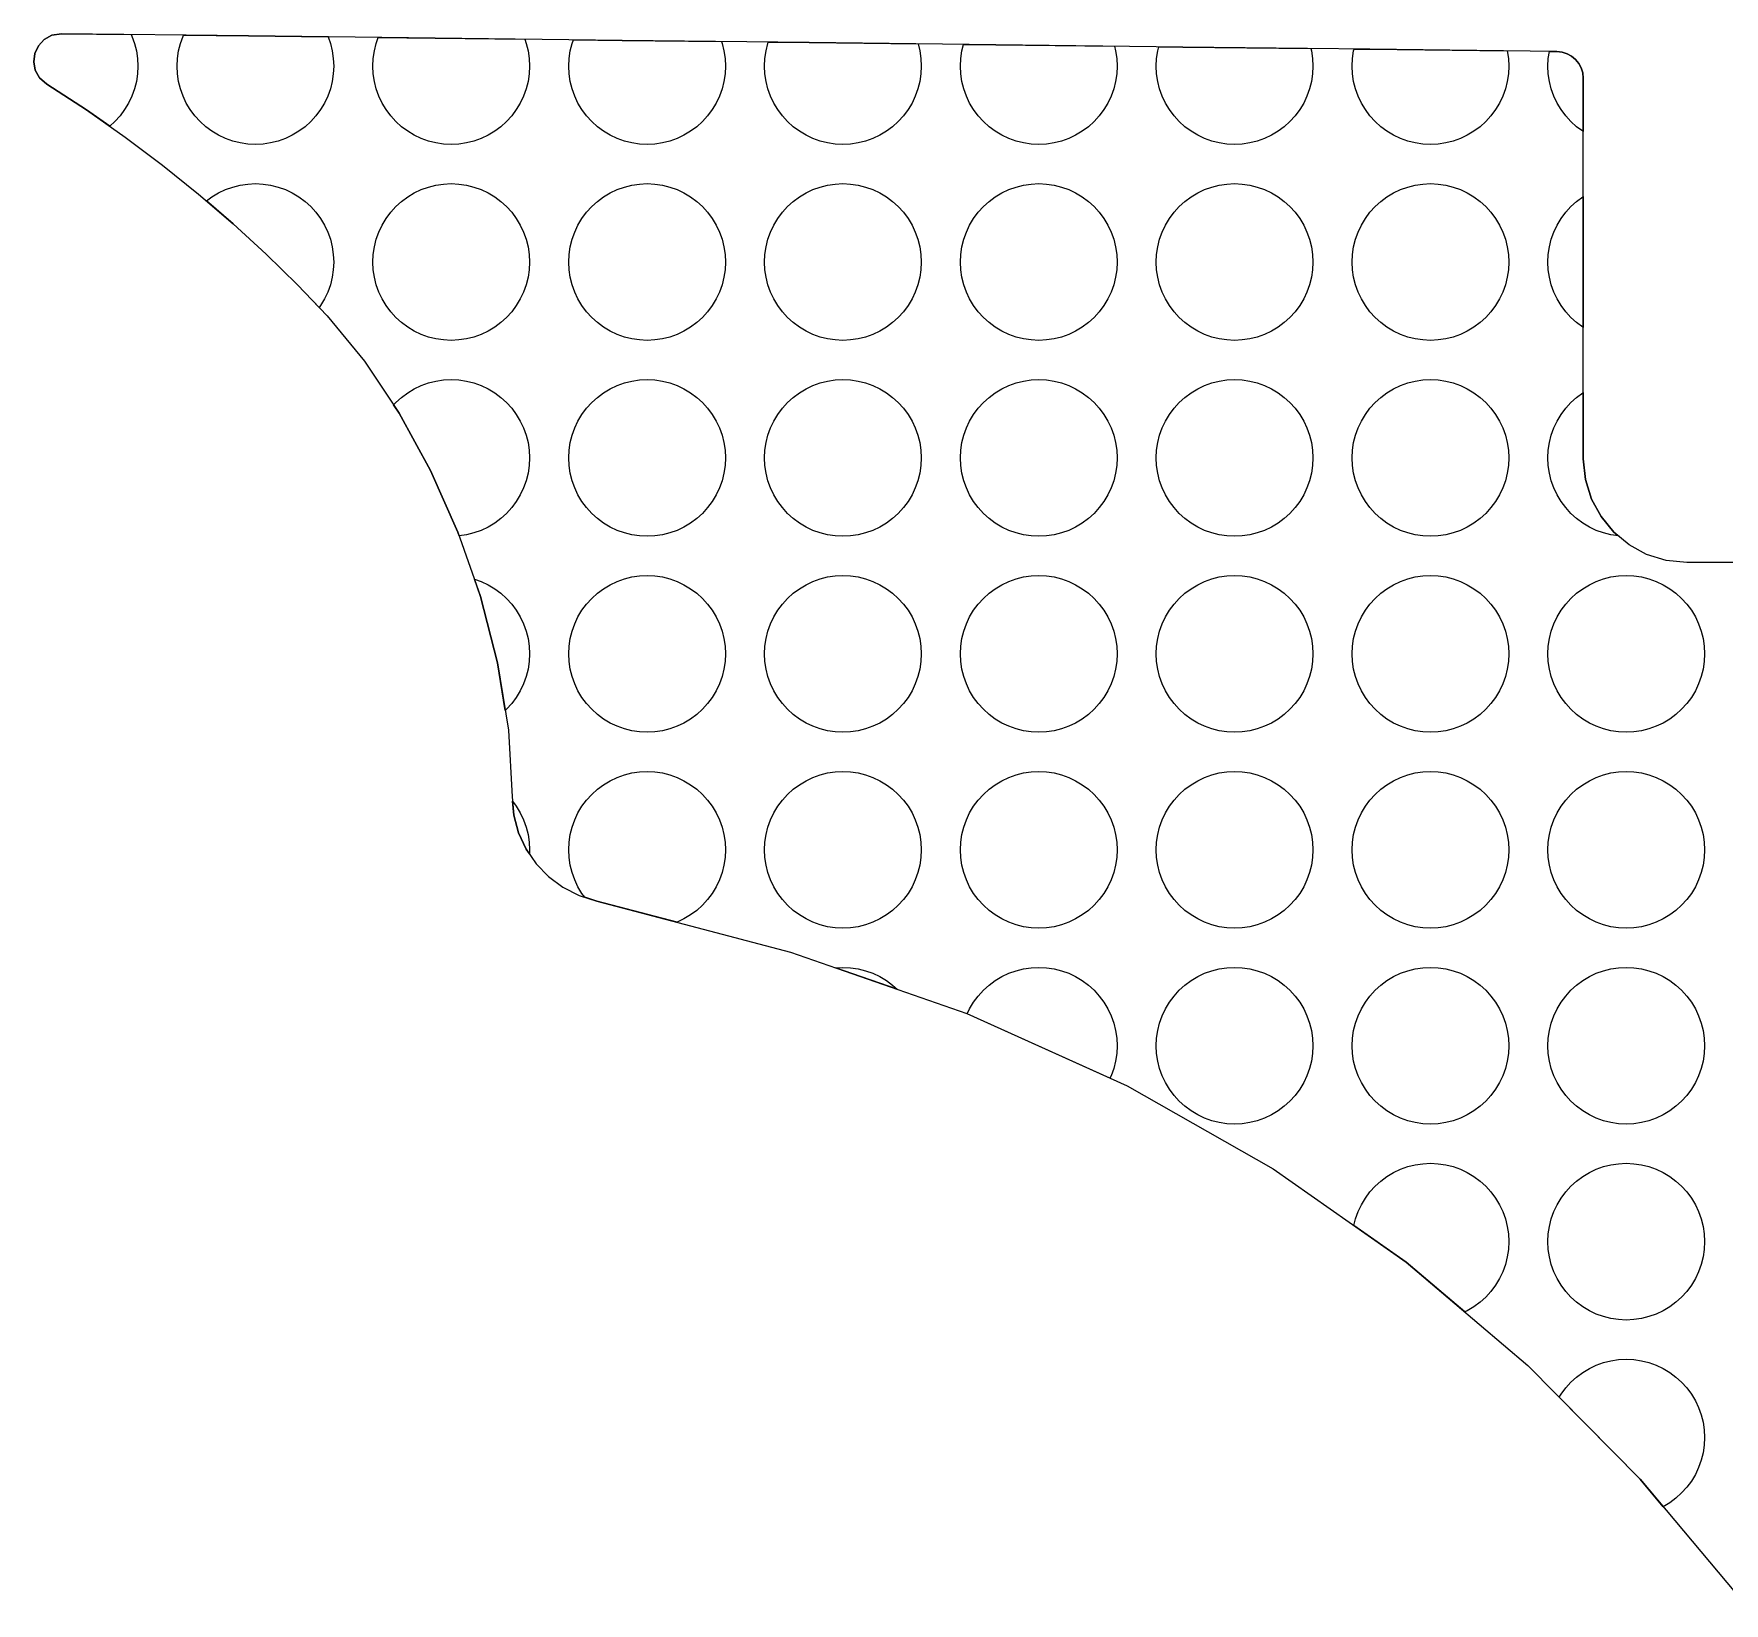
# Model space of a CAD drawing. Header units: millimetres. Extents: x 63 to 185, y -163 to -75.
# Drawn here: x 103.34 to 124.92, y -94.97 to -74.94 of the extents above; entities that cross this region are included whole.
import ezdxf

# ---------------------------------------------------------------- set-up
doc = ezdxf.new("R2010")
doc.units = ezdxf.units.MM
doc.layers.add('background', color=7, linetype='Continuous')
doc.layers.add('outline_2', color=3, linetype='Continuous')

msp = doc.modelspace()

# ---------------------------------------------------------------- linework, layer by layer
at = {"layer": 'background'}
for points in [[(104.011, -75.915), (103.503, -75.586), (103.411, -75.505), (103.356, -75.406), (103.337, -75.3), (103.352, -75.193), (103.397, -75.096), (103.47, -75.016), (103.568, -74.962), (103.69, -74.943), (104.581, -74.954), (104.59, -74.972), (104.623, -75.065), (104.647, -75.16), (104.661, -75.257), (104.666, -75.355), (104.661, -75.453), (104.647, -75.55), (104.623, -75.645), (104.59, -75.738), (104.548, -75.826), (104.497, -75.911), (104.439, -75.989), (104.373, -76.062), (104.307, -76.122)], [(106.076, -74.971), (107.094, -74.983), (107.123, -75.065), (107.147, -75.16), (107.161, -75.257), (107.166, -75.355), (107.161, -75.453), (107.147, -75.55), (107.123, -75.645), (107.09, -75.738), (107.048, -75.826), (106.997, -75.911), (106.939, -75.989), (106.873, -76.062), (106.8, -76.128), (106.722, -76.186), (106.637, -76.237), (106.549, -76.279), (106.456, -76.312), (106.361, -76.336), (106.264, -76.35), (106.166, -76.355), (106.068, -76.35), (105.971, -76.336), (105.876, -76.312), (105.783, -76.279), (105.695, -76.237), (105.61, -76.186), (105.532, -76.128), (105.459, -76.062), (105.393, -75.989), (105.335, -75.911), (105.284, -75.826), (105.242, -75.738), (105.209, -75.645), (105.185, -75.55), (105.171, -75.453), (105.166, -75.355), (105.171, -75.257), (105.185, -75.16), (105.209, -75.065), (105.242, -74.972), (105.247, -74.962)], [(108.462, -75), (109.604, -75.013), (109.623, -75.065), (109.647, -75.16), (109.661, -75.257), (109.666, -75.355), (109.661, -75.453), (109.647, -75.55), (109.623, -75.645), (109.59, -75.738), (109.548, -75.826), (109.497, -75.911), (109.439, -75.989), (109.373, -76.062), (109.3, -76.128), (109.222, -76.186), (109.137, -76.237), (109.049, -76.279), (108.956, -76.312), (108.861, -76.336), (108.764, -76.35), (108.666, -76.355), (108.568, -76.35), (108.471, -76.336), (108.376, -76.312), (108.283, -76.279), (108.195, -76.237), (108.11, -76.186), (108.032, -76.128), (107.959, -76.062), (107.893, -75.989), (107.835, -75.911), (107.784, -75.826), (107.742, -75.738), (107.709, -75.645), (107.685, -75.55), (107.671, -75.453), (107.666, -75.355), (107.671, -75.257), (107.685, -75.16), (107.709, -75.065), (107.735, -74.991)], [(110.848, -75.028), (112.115, -75.043), (112.123, -75.065), (112.147, -75.16), (112.161, -75.257), (112.166, -75.355), (112.161, -75.453), (112.147, -75.55), (112.123, -75.645), (112.09, -75.738), (112.048, -75.826), (111.997, -75.911), (111.939, -75.989), (111.873, -76.062), (111.8, -76.128), (111.722, -76.186), (111.637, -76.237), (111.549, -76.279), (111.456, -76.312), (111.361, -76.336), (111.264, -76.35), (111.166, -76.355), (111.068, -76.35), (110.971, -76.336), (110.876, -76.312), (110.783, -76.279), (110.695, -76.237), (110.61, -76.186), (110.532, -76.128), (110.459, -76.062), (110.393, -75.989), (110.335, -75.911), (110.284, -75.826), (110.242, -75.738), (110.209, -75.645), (110.185, -75.55), (110.171, -75.453), (110.166, -75.355), (110.171, -75.257), (110.185, -75.16), (110.209, -75.065), (110.225, -75.02)], [(113.234, -75.056), (114.625, -75.072), (114.647, -75.16), (114.661, -75.257), (114.666, -75.355), (114.661, -75.453), (114.647, -75.55), (114.623, -75.645), (114.59, -75.738), (114.548, -75.826), (114.497, -75.911), (114.439, -75.989), (114.373, -76.062), (114.3, -76.128), (114.222, -76.186), (114.137, -76.237), (114.049, -76.279), (113.956, -76.312), (113.861, -76.336), (113.764, -76.35), (113.666, -76.355), (113.568, -76.35), (113.471, -76.336), (113.376, -76.312), (113.283, -76.279), (113.195, -76.237), (113.11, -76.186), (113.032, -76.128), (112.959, -76.062), (112.893, -75.989), (112.835, -75.911), (112.784, -75.826), (112.742, -75.738), (112.709, -75.645), (112.685, -75.55), (112.671, -75.453), (112.666, -75.355), (112.671, -75.257), (112.685, -75.16), (112.709, -75.065), (112.714, -75.05)], [(115.62, -75.084), (117.132, -75.102), (117.147, -75.16), (117.161, -75.257), (117.166, -75.355), (117.161, -75.453), (117.147, -75.55), (117.123, -75.645), (117.09, -75.738), (117.048, -75.826), (116.997, -75.911), (116.939, -75.989), (116.873, -76.062), (116.8, -76.128), (116.722, -76.186), (116.637, -76.237), (116.549, -76.279), (116.456, -76.312), (116.361, -76.336), (116.264, -76.35), (116.166, -76.355), (116.068, -76.35), (115.971, -76.336), (115.876, -76.312), (115.783, -76.279), (115.695, -76.237), (115.61, -76.186), (115.532, -76.128), (115.459, -76.062), (115.393, -75.989), (115.335, -75.911), (115.284, -75.826), (115.242, -75.738), (115.209, -75.645), (115.185, -75.55), (115.171, -75.453), (115.166, -75.355), (115.171, -75.257), (115.185, -75.16), (115.205, -75.079)], [(118.006, -75.112), (119.64, -75.132), (119.647, -75.16), (119.661, -75.257), (119.666, -75.355), (119.661, -75.453), (119.647, -75.55), (119.623, -75.645), (119.59, -75.738), (119.548, -75.826), (119.497, -75.911), (119.439, -75.989), (119.373, -76.062), (119.3, -76.128), (119.222, -76.186), (119.137, -76.237), (119.049, -76.279), (118.956, -76.312), (118.861, -76.336), (118.764, -76.35), (118.666, -76.355), (118.568, -76.35), (118.471, -76.336), (118.376, -76.312), (118.283, -76.279), (118.195, -76.237), (118.11, -76.186), (118.032, -76.128), (117.959, -76.062), (117.893, -75.989), (117.835, -75.911), (117.784, -75.826), (117.742, -75.738), (117.709, -75.645), (117.685, -75.55), (117.671, -75.453), (117.666, -75.355), (117.671, -75.257), (117.685, -75.16), (117.698, -75.109)], [(120.392, -75.141), (122.147, -75.161), (122.161, -75.257), (122.166, -75.355), (122.161, -75.453), (122.147, -75.55), (122.123, -75.645), (122.09, -75.738), (122.048, -75.826), (121.997, -75.911), (121.939, -75.989), (121.873, -76.062), (121.8, -76.128), (121.722, -76.186), (121.637, -76.237), (121.549, -76.279), (121.456, -76.312), (121.361, -76.336), (121.264, -76.35), (121.166, -76.355), (121.068, -76.35), (120.971, -76.336), (120.876, -76.312), (120.783, -76.279), (120.695, -76.237), (120.61, -76.186), (120.532, -76.128), (120.459, -76.062), (120.393, -75.989), (120.335, -75.911), (120.284, -75.826), (120.242, -75.738), (120.209, -75.645), (120.185, -75.55), (120.171, -75.453), (120.166, -75.355), (120.171, -75.257), (120.185, -75.16), (120.191, -75.138)], [(122.778, -75.169), (122.847, -75.176), (122.91, -75.197), (122.968, -75.228), (123.018, -75.27), (123.059, -75.321), (123.09, -75.379), (123.11, -75.443), (123.117, -75.511), (123.117, -76.118), (123.117, -76.19), (123.11, -76.186), (123.032, -76.128), (122.959, -76.062), (122.893, -75.989), (122.835, -75.911), (122.784, -75.826), (122.742, -75.738), (122.709, -75.645), (122.685, -75.55), (122.671, -75.453), (122.666, -75.355), (122.671, -75.257), (122.684, -75.168)], [(106.704, -78.146), (106.304, -77.754), (105.882, -77.367), (105.542, -77.075), (105.61, -77.024), (105.695, -76.973), (105.783, -76.931), (105.876, -76.898), (105.971, -76.874), (106.068, -76.86), (106.166, -76.855), (106.264, -76.86), (106.361, -76.874), (106.456, -76.898), (106.549, -76.931), (106.637, -76.973), (106.722, -77.024), (106.8, -77.082), (106.873, -77.148), (106.939, -77.221), (106.997, -77.299), (107.048, -77.384), (107.09, -77.472), (107.123, -77.565), (107.147, -77.66), (107.161, -77.757), (107.166, -77.855), (107.161, -77.953), (107.147, -78.05), (107.123, -78.145), (107.09, -78.238), (107.048, -78.326), (106.997, -78.411), (106.979, -78.435)], [(109.666, -77.855), (109.661, -77.953), (109.647, -78.05), (109.623, -78.145), (109.59, -78.238), (109.548, -78.326), (109.497, -78.411), (109.439, -78.489), (109.373, -78.562), (109.3, -78.628), (109.222, -78.686), (109.137, -78.737), (109.049, -78.779), (108.956, -78.812), (108.861, -78.836), (108.764, -78.85), (108.666, -78.855), (108.568, -78.85), (108.471, -78.836), (108.376, -78.812), (108.283, -78.779), (108.195, -78.737), (108.11, -78.686), (108.032, -78.628), (107.959, -78.562), (107.893, -78.489), (107.835, -78.411), (107.784, -78.326), (107.742, -78.238), (107.709, -78.145), (107.685, -78.05), (107.671, -77.953), (107.666, -77.855), (107.671, -77.757), (107.685, -77.66), (107.709, -77.565), (107.742, -77.472), (107.784, -77.384), (107.835, -77.299), (107.893, -77.221), (107.959, -77.148), (108.032, -77.082), (108.11, -77.024), (108.195, -76.973), (108.283, -76.931), (108.376, -76.898), (108.471, -76.874), (108.568, -76.86), (108.666, -76.855), (108.764, -76.86), (108.861, -76.874), (108.956, -76.898), (109.049, -76.931), (109.137, -76.973), (109.222, -77.024), (109.3, -77.082), (109.373, -77.148), (109.439, -77.221), (109.497, -77.299), (109.548, -77.384), (109.59, -77.472), (109.623, -77.565), (109.647, -77.66), (109.661, -77.757)], [(112.166, -77.855), (112.161, -77.953), (112.147, -78.05), (112.123, -78.145), (112.09, -78.238), (112.048, -78.326), (111.997, -78.411), (111.939, -78.489), (111.873, -78.562), (111.8, -78.628), (111.722, -78.686), (111.637, -78.737), (111.549, -78.779), (111.456, -78.812), (111.361, -78.836), (111.264, -78.85), (111.166, -78.855), (111.068, -78.85), (110.971, -78.836), (110.876, -78.812), (110.783, -78.779), (110.695, -78.737), (110.61, -78.686), (110.532, -78.628), (110.459, -78.562), (110.393, -78.489), (110.335, -78.411), (110.284, -78.326), (110.242, -78.238), (110.209, -78.145), (110.185, -78.05), (110.171, -77.953), (110.166, -77.855), (110.171, -77.757), (110.185, -77.66), (110.209, -77.565), (110.242, -77.472), (110.284, -77.384), (110.335, -77.299), (110.393, -77.221), (110.459, -77.148), (110.532, -77.082), (110.61, -77.024), (110.695, -76.973), (110.783, -76.931), (110.876, -76.898), (110.971, -76.874), (111.068, -76.86), (111.166, -76.855), (111.264, -76.86), (111.361, -76.874), (111.456, -76.898), (111.549, -76.931), (111.637, -76.973), (111.722, -77.024), (111.8, -77.082), (111.873, -77.148), (111.939, -77.221), (111.997, -77.299), (112.048, -77.384), (112.09, -77.472), (112.123, -77.565), (112.147, -77.66), (112.161, -77.757)], [(114.666, -77.855), (114.661, -77.953), (114.647, -78.05), (114.623, -78.145), (114.59, -78.238), (114.548, -78.326), (114.497, -78.411), (114.439, -78.489), (114.373, -78.562), (114.3, -78.628), (114.222, -78.686), (114.137, -78.737), (114.049, -78.779), (113.956, -78.812), (113.861, -78.836), (113.764, -78.85), (113.666, -78.855), (113.568, -78.85), (113.471, -78.836), (113.376, -78.812), (113.283, -78.779), (113.195, -78.737), (113.11, -78.686), (113.032, -78.628), (112.959, -78.562), (112.893, -78.489), (112.835, -78.411), (112.784, -78.326), (112.742, -78.238), (112.709, -78.145), (112.685, -78.05), (112.671, -77.953), (112.666, -77.855), (112.671, -77.757), (112.685, -77.66), (112.709, -77.565), (112.742, -77.472), (112.784, -77.384), (112.835, -77.299), (112.893, -77.221), (112.959, -77.148), (113.032, -77.082), (113.11, -77.024), (113.195, -76.973), (113.283, -76.931), (113.376, -76.898), (113.471, -76.874), (113.568, -76.86), (113.666, -76.855), (113.764, -76.86), (113.861, -76.874), (113.956, -76.898), (114.049, -76.931), (114.137, -76.973), (114.222, -77.024), (114.3, -77.082), (114.373, -77.148), (114.439, -77.221), (114.497, -77.299), (114.548, -77.384), (114.59, -77.472), (114.623, -77.565), (114.647, -77.66), (114.661, -77.757)], [(117.166, -77.855), (117.161, -77.953), (117.147, -78.05), (117.123, -78.145), (117.09, -78.238), (117.048, -78.326), (116.997, -78.411), (116.939, -78.489), (116.873, -78.562), (116.8, -78.628), (116.722, -78.686), (116.637, -78.737), (116.549, -78.779), (116.456, -78.812), (116.361, -78.836), (116.264, -78.85), (116.166, -78.855), (116.068, -78.85), (115.971, -78.836), (115.876, -78.812), (115.783, -78.779), (115.695, -78.737), (115.61, -78.686), (115.532, -78.628), (115.459, -78.562), (115.393, -78.489), (115.335, -78.411), (115.284, -78.326), (115.242, -78.238), (115.209, -78.145), (115.185, -78.05), (115.171, -77.953), (115.166, -77.855), (115.171, -77.757), (115.185, -77.66), (115.209, -77.565), (115.242, -77.472), (115.284, -77.384), (115.335, -77.299), (115.393, -77.221), (115.459, -77.148), (115.532, -77.082), (115.61, -77.024), (115.695, -76.973), (115.783, -76.931), (115.876, -76.898), (115.971, -76.874), (116.068, -76.86), (116.166, -76.855), (116.264, -76.86), (116.361, -76.874), (116.456, -76.898), (116.549, -76.931), (116.637, -76.973), (116.722, -77.024), (116.8, -77.082), (116.873, -77.148), (116.939, -77.221), (116.997, -77.299), (117.048, -77.384), (117.09, -77.472), (117.123, -77.565), (117.147, -77.66), (117.161, -77.757)], [(119.666, -77.855), (119.661, -77.953), (119.647, -78.05), (119.623, -78.145), (119.59, -78.238), (119.548, -78.326), (119.497, -78.411), (119.439, -78.489), (119.373, -78.562), (119.3, -78.628), (119.222, -78.686), (119.137, -78.737), (119.049, -78.779), (118.956, -78.812), (118.861, -78.836), (118.764, -78.85), (118.666, -78.855), (118.568, -78.85), (118.471, -78.836), (118.376, -78.812), (118.283, -78.779), (118.195, -78.737), (118.11, -78.686), (118.032, -78.628), (117.959, -78.562), (117.893, -78.489), (117.835, -78.411), (117.784, -78.326), (117.742, -78.238), (117.709, -78.145), (117.685, -78.05), (117.671, -77.953), (117.666, -77.855), (117.671, -77.757), (117.685, -77.66), (117.709, -77.565), (117.742, -77.472), (117.784, -77.384), (117.835, -77.299), (117.893, -77.221), (117.959, -77.148), (118.032, -77.082), (118.11, -77.024), (118.195, -76.973), (118.283, -76.931), (118.376, -76.898), (118.471, -76.874), (118.568, -76.86), (118.666, -76.855), (118.764, -76.86), (118.861, -76.874), (118.956, -76.898), (119.049, -76.931), (119.137, -76.973), (119.222, -77.024), (119.3, -77.082), (119.373, -77.148), (119.439, -77.221), (119.497, -77.299), (119.548, -77.384), (119.59, -77.472), (119.623, -77.565), (119.647, -77.66), (119.661, -77.757)], [(122.166, -77.855), (122.161, -77.953), (122.147, -78.05), (122.123, -78.145), (122.09, -78.238), (122.048, -78.326), (121.997, -78.411), (121.939, -78.489), (121.873, -78.562), (121.8, -78.628), (121.722, -78.686), (121.637, -78.737), (121.549, -78.779), (121.456, -78.812), (121.361, -78.836), (121.264, -78.85), (121.166, -78.855), (121.068, -78.85), (120.971, -78.836), (120.876, -78.812), (120.783, -78.779), (120.695, -78.737), (120.61, -78.686), (120.532, -78.628), (120.459, -78.562), (120.393, -78.489), (120.335, -78.411), (120.284, -78.326), (120.242, -78.238), (120.209, -78.145), (120.185, -78.05), (120.171, -77.953), (120.166, -77.855), (120.171, -77.757), (120.185, -77.66), (120.209, -77.565), (120.242, -77.472), (120.284, -77.384), (120.335, -77.299), (120.393, -77.221), (120.459, -77.148), (120.532, -77.082), (120.61, -77.024), (120.695, -76.973), (120.783, -76.931), (120.876, -76.898), (120.971, -76.874), (121.068, -76.86), (121.166, -76.855), (121.264, -76.86), (121.361, -76.874), (121.456, -76.898), (121.549, -76.931), (121.637, -76.973), (121.722, -77.024), (121.8, -77.082), (121.873, -77.148), (121.939, -77.221), (121.997, -77.299), (122.048, -77.384), (122.09, -77.472), (122.123, -77.565), (122.147, -77.66), (122.161, -77.757)], [(123.117, -77.332), (123.117, -77.938), (123.117, -78.545), (123.117, -78.69), (123.11, -78.686), (123.032, -78.628), (122.959, -78.562), (122.893, -78.489), (122.835, -78.411), (122.784, -78.326), (122.742, -78.238), (122.709, -78.145), (122.685, -78.05), (122.671, -77.953), (122.666, -77.855), (122.671, -77.757), (122.685, -77.66), (122.709, -77.565), (122.742, -77.472), (122.784, -77.384), (122.835, -77.299), (122.893, -77.221), (122.959, -77.148), (123.032, -77.082), (123.11, -77.024), (123.117, -77.02)], [(108.751, -81.3), (108.402, -80.515), (108.001, -79.784), (107.931, -79.679), (107.959, -79.648), (108.032, -79.582), (108.11, -79.524), (108.195, -79.473), (108.283, -79.431), (108.376, -79.398), (108.471, -79.374), (108.568, -79.36), (108.666, -79.355), (108.764, -79.36), (108.861, -79.374), (108.956, -79.398), (109.049, -79.431), (109.137, -79.473), (109.222, -79.524), (109.3, -79.582), (109.373, -79.648), (109.439, -79.721), (109.497, -79.799), (109.548, -79.884), (109.59, -79.972), (109.623, -80.065), (109.647, -80.16), (109.661, -80.257), (109.666, -80.355), (109.661, -80.453), (109.647, -80.55), (109.623, -80.645), (109.59, -80.738), (109.548, -80.826), (109.497, -80.911), (109.439, -80.989), (109.373, -81.062), (109.3, -81.128), (109.222, -81.186), (109.137, -81.237), (109.049, -81.279), (108.956, -81.312), (108.861, -81.336), (108.769, -81.35)], [(112.166, -80.355), (112.161, -80.453), (112.147, -80.55), (112.123, -80.645), (112.09, -80.738), (112.048, -80.826), (111.997, -80.911), (111.939, -80.989), (111.873, -81.062), (111.8, -81.128), (111.722, -81.186), (111.637, -81.237), (111.549, -81.279), (111.456, -81.312), (111.361, -81.336), (111.264, -81.35), (111.166, -81.355), (111.068, -81.35), (110.971, -81.336), (110.876, -81.312), (110.783, -81.279), (110.695, -81.237), (110.61, -81.186), (110.532, -81.128), (110.459, -81.062), (110.393, -80.989), (110.335, -80.911), (110.284, -80.826), (110.242, -80.738), (110.209, -80.645), (110.185, -80.55), (110.171, -80.453), (110.166, -80.355), (110.171, -80.257), (110.185, -80.16), (110.209, -80.065), (110.242, -79.972), (110.284, -79.884), (110.335, -79.799), (110.393, -79.721), (110.459, -79.648), (110.532, -79.582), (110.61, -79.524), (110.695, -79.473), (110.783, -79.431), (110.876, -79.398), (110.971, -79.374), (111.068, -79.36), (111.166, -79.355), (111.264, -79.36), (111.361, -79.374), (111.456, -79.398), (111.549, -79.431), (111.637, -79.473), (111.722, -79.524), (111.8, -79.582), (111.873, -79.648), (111.939, -79.721), (111.997, -79.799), (112.048, -79.884), (112.09, -79.972), (112.123, -80.065), (112.147, -80.16), (112.161, -80.257)], [(114.666, -80.355), (114.661, -80.453), (114.647, -80.55), (114.623, -80.645), (114.59, -80.738), (114.548, -80.826), (114.497, -80.911), (114.439, -80.989), (114.373, -81.062), (114.3, -81.128), (114.222, -81.186), (114.137, -81.237), (114.049, -81.279), (113.956, -81.312), (113.861, -81.336), (113.764, -81.35), (113.666, -81.355), (113.568, -81.35), (113.471, -81.336), (113.376, -81.312), (113.283, -81.279), (113.195, -81.237), (113.11, -81.186), (113.032, -81.128), (112.959, -81.062), (112.893, -80.989), (112.835, -80.911), (112.784, -80.826), (112.742, -80.738), (112.709, -80.645), (112.685, -80.55), (112.671, -80.453), (112.666, -80.355), (112.671, -80.257), (112.685, -80.16), (112.709, -80.065), (112.742, -79.972), (112.784, -79.884), (112.835, -79.799), (112.893, -79.721), (112.959, -79.648), (113.032, -79.582), (113.11, -79.524), (113.195, -79.473), (113.283, -79.431), (113.376, -79.398), (113.471, -79.374), (113.568, -79.36), (113.666, -79.355), (113.764, -79.36), (113.861, -79.374), (113.956, -79.398), (114.049, -79.431), (114.137, -79.473), (114.222, -79.524), (114.3, -79.582), (114.373, -79.648), (114.439, -79.721), (114.497, -79.799), (114.548, -79.884), (114.59, -79.972), (114.623, -80.065), (114.647, -80.16), (114.661, -80.257)], [(117.166, -80.355), (117.161, -80.453), (117.147, -80.55), (117.123, -80.645), (117.09, -80.738), (117.048, -80.826), (116.997, -80.911), (116.939, -80.989), (116.873, -81.062), (116.8, -81.128), (116.722, -81.186), (116.637, -81.237), (116.549, -81.279), (116.456, -81.312), (116.361, -81.336), (116.264, -81.35), (116.166, -81.355), (116.068, -81.35), (115.971, -81.336), (115.876, -81.312), (115.783, -81.279), (115.695, -81.237), (115.61, -81.186), (115.532, -81.128), (115.459, -81.062), (115.393, -80.989), (115.335, -80.911), (115.284, -80.826), (115.242, -80.738), (115.209, -80.645), (115.185, -80.55), (115.171, -80.453), (115.166, -80.355), (115.171, -80.257), (115.185, -80.16), (115.209, -80.065), (115.242, -79.972), (115.284, -79.884), (115.335, -79.799), (115.393, -79.721), (115.459, -79.648), (115.532, -79.582), (115.61, -79.524), (115.695, -79.473), (115.783, -79.431), (115.876, -79.398), (115.971, -79.374), (116.068, -79.36), (116.166, -79.355), (116.264, -79.36), (116.361, -79.374), (116.456, -79.398), (116.549, -79.431), (116.637, -79.473), (116.722, -79.524), (116.8, -79.582), (116.873, -79.648), (116.939, -79.721), (116.997, -79.799), (117.048, -79.884), (117.09, -79.972), (117.123, -80.065), (117.147, -80.16), (117.161, -80.257)], [(119.666, -80.355), (119.661, -80.453), (119.647, -80.55), (119.623, -80.645), (119.59, -80.738), (119.548, -80.826), (119.497, -80.911), (119.439, -80.989), (119.373, -81.062), (119.3, -81.128), (119.222, -81.186), (119.137, -81.237), (119.049, -81.279), (118.956, -81.312), (118.861, -81.336), (118.764, -81.35), (118.666, -81.355), (118.568, -81.35), (118.471, -81.336), (118.376, -81.312), (118.283, -81.279), (118.195, -81.237), (118.11, -81.186), (118.032, -81.128), (117.959, -81.062), (117.893, -80.989), (117.835, -80.911), (117.784, -80.826), (117.742, -80.738), (117.709, -80.645), (117.685, -80.55), (117.671, -80.453), (117.666, -80.355), (117.671, -80.257), (117.685, -80.16), (117.709, -80.065), (117.742, -79.972), (117.784, -79.884), (117.835, -79.799), (117.893, -79.721), (117.959, -79.648), (118.032, -79.582), (118.11, -79.524), (118.195, -79.473), (118.283, -79.431), (118.376, -79.398), (118.471, -79.374), (118.568, -79.36), (118.666, -79.355), (118.764, -79.36), (118.861, -79.374), (118.956, -79.398), (119.049, -79.431), (119.137, -79.473), (119.222, -79.524), (119.3, -79.582), (119.373, -79.648), (119.439, -79.721), (119.497, -79.799), (119.548, -79.884), (119.59, -79.972), (119.623, -80.065), (119.647, -80.16), (119.661, -80.257)], [(122.166, -80.355), (122.161, -80.453), (122.147, -80.55), (122.123, -80.645), (122.09, -80.738), (122.048, -80.826), (121.997, -80.911), (121.939, -80.989), (121.873, -81.062), (121.8, -81.128), (121.722, -81.186), (121.637, -81.237), (121.549, -81.279), (121.456, -81.312), (121.361, -81.336), (121.264, -81.35), (121.166, -81.355), (121.068, -81.35), (120.971, -81.336), (120.876, -81.312), (120.783, -81.279), (120.695, -81.237), (120.61, -81.186), (120.532, -81.128), (120.459, -81.062), (120.393, -80.989), (120.335, -80.911), (120.284, -80.826), (120.242, -80.738), (120.209, -80.645), (120.185, -80.55), (120.171, -80.453), (120.166, -80.355), (120.171, -80.257), (120.185, -80.16), (120.209, -80.065), (120.242, -79.972), (120.284, -79.884), (120.335, -79.799), (120.393, -79.721), (120.459, -79.648), (120.532, -79.582), (120.61, -79.524), (120.695, -79.473), (120.783, -79.431), (120.876, -79.398), (120.971, -79.374), (121.068, -79.36), (121.166, -79.355), (121.264, -79.36), (121.361, -79.374), (121.456, -79.398), (121.549, -79.431), (121.637, -79.473), (121.722, -79.524), (121.8, -79.582), (121.873, -79.648), (121.939, -79.721), (121.997, -79.799), (122.048, -79.884), (122.09, -79.972), (122.123, -80.065), (122.147, -80.16), (122.161, -80.257)], [(123.117, -79.759), (123.117, -80.366), (123.144, -80.632), (123.221, -80.879), (123.344, -81.104), (123.506, -81.3), (123.565, -81.35), (123.471, -81.336), (123.376, -81.312), (123.283, -81.279), (123.195, -81.237), (123.11, -81.186), (123.032, -81.128), (122.959, -81.062), (122.893, -80.989), (122.835, -80.911), (122.784, -80.826), (122.742, -80.738), (122.709, -80.645), (122.685, -80.55), (122.671, -80.453), (122.666, -80.355), (122.671, -80.257), (122.685, -80.16), (122.709, -80.065), (122.742, -79.972), (122.784, -79.884), (122.835, -79.799), (122.893, -79.721), (122.959, -79.648), (123.032, -79.582), (123.11, -79.524), (123.117, -79.52)], [(109.257, -82.97), (109.039, -82.123), (108.961, -81.9), (109.049, -81.931), (109.137, -81.973), (109.222, -82.024), (109.3, -82.082), (109.373, -82.148), (109.439, -82.221), (109.497, -82.299), (109.548, -82.384), (109.59, -82.472), (109.623, -82.565), (109.647, -82.66), (109.661, -82.757), (109.666, -82.855), (109.661, -82.953), (109.647, -83.05), (109.623, -83.145), (109.59, -83.238), (109.548, -83.326), (109.497, -83.411), (109.439, -83.489), (109.373, -83.562), (109.355, -83.578)], [(112.166, -82.855), (112.161, -82.953), (112.147, -83.05), (112.123, -83.145), (112.09, -83.238), (112.048, -83.326), (111.997, -83.411), (111.939, -83.489), (111.873, -83.562), (111.8, -83.628), (111.722, -83.686), (111.637, -83.737), (111.549, -83.779), (111.456, -83.812), (111.361, -83.836), (111.264, -83.85), (111.166, -83.855), (111.068, -83.85), (110.971, -83.836), (110.876, -83.812), (110.783, -83.779), (110.695, -83.737), (110.61, -83.686), (110.532, -83.628), (110.459, -83.562), (110.393, -83.489), (110.335, -83.411), (110.284, -83.326), (110.242, -83.238), (110.209, -83.145), (110.185, -83.05), (110.171, -82.953), (110.166, -82.855), (110.171, -82.757), (110.185, -82.66), (110.209, -82.565), (110.242, -82.472), (110.284, -82.384), (110.335, -82.299), (110.393, -82.221), (110.459, -82.148), (110.532, -82.082), (110.61, -82.024), (110.695, -81.973), (110.783, -81.931), (110.876, -81.898), (110.971, -81.874), (111.068, -81.86), (111.166, -81.855), (111.264, -81.86), (111.361, -81.874), (111.456, -81.898), (111.549, -81.931), (111.637, -81.973), (111.722, -82.024), (111.8, -82.082), (111.873, -82.148), (111.939, -82.221), (111.997, -82.299), (112.048, -82.384), (112.09, -82.472), (112.123, -82.565), (112.147, -82.66), (112.161, -82.757)], [(114.666, -82.855), (114.661, -82.953), (114.647, -83.05), (114.623, -83.145), (114.59, -83.238), (114.548, -83.326), (114.497, -83.411), (114.439, -83.489), (114.373, -83.562), (114.3, -83.628), (114.222, -83.686), (114.137, -83.737), (114.049, -83.779), (113.956, -83.812), (113.861, -83.836), (113.764, -83.85), (113.666, -83.855), (113.568, -83.85), (113.471, -83.836), (113.376, -83.812), (113.283, -83.779), (113.195, -83.737), (113.11, -83.686), (113.032, -83.628), (112.959, -83.562), (112.893, -83.489), (112.835, -83.411), (112.784, -83.326), (112.742, -83.238), (112.709, -83.145), (112.685, -83.05), (112.671, -82.953), (112.666, -82.855), (112.671, -82.757), (112.685, -82.66), (112.709, -82.565), (112.742, -82.472), (112.784, -82.384), (112.835, -82.299), (112.893, -82.221), (112.959, -82.148), (113.032, -82.082), (113.11, -82.024), (113.195, -81.973), (113.283, -81.931), (113.376, -81.898), (113.471, -81.874), (113.568, -81.86), (113.666, -81.855), (113.764, -81.86), (113.861, -81.874), (113.956, -81.898), (114.049, -81.931), (114.137, -81.973), (114.222, -82.024), (114.3, -82.082), (114.373, -82.148), (114.439, -82.221), (114.497, -82.299), (114.548, -82.384), (114.59, -82.472), (114.623, -82.565), (114.647, -82.66), (114.661, -82.757)], [(117.166, -82.855), (117.161, -82.953), (117.147, -83.05), (117.123, -83.145), (117.09, -83.238), (117.048, -83.326), (116.997, -83.411), (116.939, -83.489), (116.873, -83.562), (116.8, -83.628), (116.722, -83.686), (116.637, -83.737), (116.549, -83.779), (116.456, -83.812), (116.361, -83.836), (116.264, -83.85), (116.166, -83.855), (116.068, -83.85), (115.971, -83.836), (115.876, -83.812), (115.783, -83.779), (115.695, -83.737), (115.61, -83.686), (115.532, -83.628), (115.459, -83.562), (115.393, -83.489), (115.335, -83.411), (115.284, -83.326), (115.242, -83.238), (115.209, -83.145), (115.185, -83.05), (115.171, -82.953), (115.166, -82.855), (115.171, -82.757), (115.185, -82.66), (115.209, -82.565), (115.242, -82.472), (115.284, -82.384), (115.335, -82.299), (115.393, -82.221), (115.459, -82.148), (115.532, -82.082), (115.61, -82.024), (115.695, -81.973), (115.783, -81.931), (115.876, -81.898), (115.971, -81.874), (116.068, -81.86), (116.166, -81.855), (116.264, -81.86), (116.361, -81.874), (116.456, -81.898), (116.549, -81.931), (116.637, -81.973), (116.722, -82.024), (116.8, -82.082), (116.873, -82.148), (116.939, -82.221), (116.997, -82.299), (117.048, -82.384), (117.09, -82.472), (117.123, -82.565), (117.147, -82.66), (117.161, -82.757)], [(119.666, -82.855), (119.661, -82.953), (119.647, -83.05), (119.623, -83.145), (119.59, -83.238), (119.548, -83.326), (119.497, -83.411), (119.439, -83.489), (119.373, -83.562), (119.3, -83.628), (119.222, -83.686), (119.137, -83.737), (119.049, -83.779), (118.956, -83.812), (118.861, -83.836), (118.764, -83.85), (118.666, -83.855), (118.568, -83.85), (118.471, -83.836), (118.376, -83.812), (118.283, -83.779), (118.195, -83.737), (118.11, -83.686), (118.032, -83.628), (117.959, -83.562), (117.893, -83.489), (117.835, -83.411), (117.784, -83.326), (117.742, -83.238), (117.709, -83.145), (117.685, -83.05), (117.671, -82.953), (117.666, -82.855), (117.671, -82.757), (117.685, -82.66), (117.709, -82.565), (117.742, -82.472), (117.784, -82.384), (117.835, -82.299), (117.893, -82.221), (117.959, -82.148), (118.032, -82.082), (118.11, -82.024), (118.195, -81.973), (118.283, -81.931), (118.376, -81.898), (118.471, -81.874), (118.568, -81.86), (118.666, -81.855), (118.764, -81.86), (118.861, -81.874), (118.956, -81.898), (119.049, -81.931), (119.137, -81.973), (119.222, -82.024), (119.3, -82.082), (119.373, -82.148), (119.439, -82.221), (119.497, -82.299), (119.548, -82.384), (119.59, -82.472), (119.623, -82.565), (119.647, -82.66), (119.661, -82.757)], [(122.166, -82.855), (122.161, -82.953), (122.147, -83.05), (122.123, -83.145), (122.09, -83.238), (122.048, -83.326), (121.997, -83.411), (121.939, -83.489), (121.873, -83.562), (121.8, -83.628), (121.722, -83.686), (121.637, -83.737), (121.549, -83.779), (121.456, -83.812), (121.361, -83.836), (121.264, -83.85), (121.166, -83.855), (121.068, -83.85), (120.971, -83.836), (120.876, -83.812), (120.783, -83.779), (120.695, -83.737), (120.61, -83.686), (120.532, -83.628), (120.459, -83.562), (120.393, -83.489), (120.335, -83.411), (120.284, -83.326), (120.242, -83.238), (120.209, -83.145), (120.185, -83.05), (120.171, -82.953), (120.166, -82.855), (120.171, -82.757), (120.185, -82.66), (120.209, -82.565), (120.242, -82.472), (120.284, -82.384), (120.335, -82.299), (120.393, -82.221), (120.459, -82.148), (120.532, -82.082), (120.61, -82.024), (120.695, -81.973), (120.783, -81.931), (120.876, -81.898), (120.971, -81.874), (121.068, -81.86), (121.166, -81.855), (121.264, -81.86), (121.361, -81.874), (121.456, -81.898), (121.549, -81.931), (121.637, -81.973), (121.722, -82.024), (121.8, -82.082), (121.873, -82.148), (121.939, -82.221), (121.997, -82.299), (122.048, -82.384), (122.09, -82.472), (122.123, -82.565), (122.147, -82.66), (122.161, -82.757)], [(124.666, -82.855), (124.661, -82.953), (124.647, -83.05), (124.623, -83.145), (124.59, -83.238), (124.548, -83.326), (124.497, -83.411), (124.439, -83.489), (124.373, -83.562), (124.3, -83.628), (124.222, -83.686), (124.137, -83.737), (124.049, -83.779), (123.956, -83.812), (123.861, -83.836), (123.764, -83.85), (123.666, -83.855), (123.568, -83.85), (123.471, -83.836), (123.376, -83.812), (123.283, -83.779), (123.195, -83.737), (123.11, -83.686), (123.032, -83.628), (122.959, -83.562), (122.893, -83.489), (122.835, -83.411), (122.784, -83.326), (122.742, -83.238), (122.709, -83.145), (122.685, -83.05), (122.671, -82.953), (122.666, -82.855), (122.671, -82.757), (122.685, -82.66), (122.709, -82.565), (122.742, -82.472), (122.784, -82.384), (122.835, -82.299), (122.893, -82.221), (122.959, -82.148), (123.032, -82.082), (123.11, -82.024), (123.195, -81.973), (123.283, -81.931), (123.376, -81.898), (123.471, -81.874), (123.568, -81.86), (123.666, -81.855), (123.764, -81.86), (123.861, -81.874), (123.956, -81.898), (124.049, -81.931), (124.137, -81.973), (124.222, -82.024), (124.3, -82.082), (124.373, -82.148), (124.439, -82.221), (124.497, -82.299), (124.548, -82.384), (124.59, -82.472), (124.623, -82.565), (124.647, -82.66), (124.661, -82.757)], [(110.523, -86.009), (110.372, -85.961), (110.335, -85.911), (110.284, -85.826), (110.242, -85.738), (110.209, -85.645), (110.185, -85.55), (110.171, -85.453), (110.166, -85.355), (110.171, -85.257), (110.185, -85.16), (110.209, -85.065), (110.242, -84.972), (110.284, -84.884), (110.335, -84.799), (110.393, -84.721), (110.459, -84.648), (110.532, -84.582), (110.61, -84.524), (110.695, -84.473), (110.783, -84.431), (110.876, -84.398), (110.971, -84.374), (111.068, -84.36), (111.166, -84.355), (111.264, -84.36), (111.361, -84.374), (111.456, -84.398), (111.549, -84.431), (111.637, -84.473), (111.722, -84.524), (111.8, -84.582), (111.873, -84.648), (111.939, -84.721), (111.997, -84.799), (112.048, -84.884), (112.09, -84.972), (112.123, -85.065), (112.147, -85.16), (112.161, -85.257), (112.166, -85.355), (112.161, -85.453), (112.147, -85.55), (112.123, -85.645), (112.09, -85.738), (112.048, -85.826), (111.997, -85.911), (111.939, -85.989), (111.873, -86.062), (111.8, -86.128), (111.722, -86.186), (111.637, -86.237), (111.55, -86.278)], [(114.666, -85.355), (114.661, -85.453), (114.647, -85.55), (114.623, -85.645), (114.59, -85.738), (114.548, -85.826), (114.497, -85.911), (114.439, -85.989), (114.373, -86.062), (114.3, -86.128), (114.222, -86.186), (114.137, -86.237), (114.049, -86.279), (113.956, -86.312), (113.861, -86.336), (113.764, -86.35), (113.666, -86.355), (113.568, -86.35), (113.471, -86.336), (113.376, -86.312), (113.283, -86.279), (113.195, -86.237), (113.11, -86.186), (113.032, -86.128), (112.959, -86.062), (112.893, -85.989), (112.835, -85.911), (112.784, -85.826), (112.742, -85.738), (112.709, -85.645), (112.685, -85.55), (112.671, -85.453), (112.666, -85.355), (112.671, -85.257), (112.685, -85.16), (112.709, -85.065), (112.742, -84.972), (112.784, -84.884), (112.835, -84.799), (112.893, -84.721), (112.959, -84.648), (113.032, -84.582), (113.11, -84.524), (113.195, -84.473), (113.283, -84.431), (113.376, -84.398), (113.471, -84.374), (113.568, -84.36), (113.666, -84.355), (113.764, -84.36), (113.861, -84.374), (113.956, -84.398), (114.049, -84.431), (114.137, -84.473), (114.222, -84.524), (114.3, -84.582), (114.373, -84.648), (114.439, -84.721), (114.497, -84.799), (114.548, -84.884), (114.59, -84.972), (114.623, -85.065), (114.647, -85.16), (114.661, -85.257)], [(117.166, -85.355), (117.161, -85.453), (117.147, -85.55), (117.123, -85.645), (117.09, -85.738), (117.048, -85.826), (116.997, -85.911), (116.939, -85.989), (116.873, -86.062), (116.8, -86.128), (116.722, -86.186), (116.637, -86.237), (116.549, -86.279), (116.456, -86.312), (116.361, -86.336), (116.264, -86.35), (116.166, -86.355), (116.068, -86.35), (115.971, -86.336), (115.876, -86.312), (115.783, -86.279), (115.695, -86.237), (115.61, -86.186), (115.532, -86.128), (115.459, -86.062), (115.393, -85.989), (115.335, -85.911), (115.284, -85.826), (115.242, -85.738), (115.209, -85.645), (115.185, -85.55), (115.171, -85.453), (115.166, -85.355), (115.171, -85.257), (115.185, -85.16), (115.209, -85.065), (115.242, -84.972), (115.284, -84.884), (115.335, -84.799), (115.393, -84.721), (115.459, -84.648), (115.532, -84.582), (115.61, -84.524), (115.695, -84.473), (115.783, -84.431), (115.876, -84.398), (115.971, -84.374), (116.068, -84.36), (116.166, -84.355), (116.264, -84.36), (116.361, -84.374), (116.456, -84.398), (116.549, -84.431), (116.637, -84.473), (116.722, -84.524), (116.8, -84.582), (116.873, -84.648), (116.939, -84.721), (116.997, -84.799), (117.048, -84.884), (117.09, -84.972), (117.123, -85.065), (117.147, -85.16), (117.161, -85.257)], [(119.666, -85.355), (119.661, -85.453), (119.647, -85.55), (119.623, -85.645), (119.59, -85.738), (119.548, -85.826), (119.497, -85.911), (119.439, -85.989), (119.373, -86.062), (119.3, -86.128), (119.222, -86.186), (119.137, -86.237), (119.049, -86.279), (118.956, -86.312), (118.861, -86.336), (118.764, -86.35), (118.666, -86.355), (118.568, -86.35), (118.471, -86.336), (118.376, -86.312), (118.283, -86.279), (118.195, -86.237), (118.11, -86.186), (118.032, -86.128), (117.959, -86.062), (117.893, -85.989), (117.835, -85.911), (117.784, -85.826), (117.742, -85.738), (117.709, -85.645), (117.685, -85.55), (117.671, -85.453), (117.666, -85.355), (117.671, -85.257), (117.685, -85.16), (117.709, -85.065), (117.742, -84.972), (117.784, -84.884), (117.835, -84.799), (117.893, -84.721), (117.959, -84.648), (118.032, -84.582), (118.11, -84.524), (118.195, -84.473), (118.283, -84.431), (118.376, -84.398), (118.471, -84.374), (118.568, -84.36), (118.666, -84.355), (118.764, -84.36), (118.861, -84.374), (118.956, -84.398), (119.049, -84.431), (119.137, -84.473), (119.222, -84.524), (119.3, -84.582), (119.373, -84.648), (119.439, -84.721), (119.497, -84.799), (119.548, -84.884), (119.59, -84.972), (119.623, -85.065), (119.647, -85.16), (119.661, -85.257)], [(122.166, -85.355), (122.161, -85.453), (122.147, -85.55), (122.123, -85.645), (122.09, -85.738), (122.048, -85.826), (121.997, -85.911), (121.939, -85.989), (121.873, -86.062), (121.8, -86.128), (121.722, -86.186), (121.637, -86.237), (121.549, -86.279), (121.456, -86.312), (121.361, -86.336), (121.264, -86.35), (121.166, -86.355), (121.068, -86.35), (120.971, -86.336), (120.876, -86.312), (120.783, -86.279), (120.695, -86.237), (120.61, -86.186), (120.532, -86.128), (120.459, -86.062), (120.393, -85.989), (120.335, -85.911), (120.284, -85.826), (120.242, -85.738), (120.209, -85.645), (120.185, -85.55), (120.171, -85.453), (120.166, -85.355), (120.171, -85.257), (120.185, -85.16), (120.209, -85.065), (120.242, -84.972), (120.284, -84.884), (120.335, -84.799), (120.393, -84.721), (120.459, -84.648), (120.532, -84.582), (120.61, -84.524), (120.695, -84.473), (120.783, -84.431), (120.876, -84.398), (120.971, -84.374), (121.068, -84.36), (121.166, -84.355), (121.264, -84.36), (121.361, -84.374), (121.456, -84.398), (121.549, -84.431), (121.637, -84.473), (121.722, -84.524), (121.8, -84.582), (121.873, -84.648), (121.939, -84.721), (121.997, -84.799), (122.048, -84.884), (122.09, -84.972), (122.123, -85.065), (122.147, -85.16), (122.161, -85.257)], [(124.666, -85.355), (124.661, -85.453), (124.647, -85.55), (124.623, -85.645), (124.59, -85.738), (124.548, -85.826), (124.497, -85.911), (124.439, -85.989), (124.373, -86.062), (124.3, -86.128), (124.222, -86.186), (124.137, -86.237), (124.049, -86.279), (123.956, -86.312), (123.861, -86.336), (123.764, -86.35), (123.666, -86.355), (123.568, -86.35), (123.471, -86.336), (123.376, -86.312), (123.283, -86.279), (123.195, -86.237), (123.11, -86.186), (123.032, -86.128), (122.959, -86.062), (122.893, -85.989), (122.835, -85.911), (122.784, -85.826), (122.742, -85.738), (122.709, -85.645), (122.685, -85.55), (122.671, -85.453), (122.666, -85.355), (122.671, -85.257), (122.685, -85.16), (122.709, -85.065), (122.742, -84.972), (122.784, -84.884), (122.835, -84.799), (122.893, -84.721), (122.959, -84.648), (123.032, -84.582), (123.11, -84.524), (123.195, -84.473), (123.283, -84.431), (123.376, -84.398), (123.471, -84.374), (123.568, -84.36), (123.666, -84.355), (123.764, -84.36), (123.861, -84.374), (123.956, -84.398), (124.049, -84.431), (124.137, -84.473), (124.222, -84.524), (124.3, -84.582), (124.373, -84.648), (124.439, -84.721), (124.497, -84.799), (124.548, -84.884), (124.59, -84.972), (124.623, -85.065), (124.647, -85.16), (124.661, -85.257)], [(109.622, -85.345), (109.526, -85.138), (109.466, -84.915), (109.45, -84.736), (109.497, -84.799), (109.548, -84.884), (109.59, -84.972), (109.623, -85.065), (109.647, -85.16), (109.661, -85.257), (109.666, -85.355), (109.664, -85.405)], [(113.572, -86.86), (113.666, -86.855), (113.764, -86.86), (113.861, -86.874), (113.956, -86.898), (114.049, -86.931), (114.137, -86.973), (114.222, -87.024), (114.3, -87.082), (114.358, -87.134)], [(115.254, -87.448), (115.284, -87.384), (115.335, -87.299), (115.393, -87.221), (115.459, -87.148), (115.532, -87.082), (115.61, -87.024), (115.695, -86.973), (115.783, -86.931), (115.876, -86.898), (115.971, -86.874), (116.068, -86.86), (116.166, -86.855), (116.264, -86.86), (116.361, -86.874), (116.456, -86.898), (116.549, -86.931), (116.637, -86.973), (116.722, -87.024), (116.8, -87.082), (116.873, -87.148), (116.939, -87.221), (116.997, -87.299), (117.048, -87.384), (117.09, -87.472), (117.123, -87.565), (117.147, -87.66), (117.161, -87.757), (117.166, -87.855), (117.161, -87.953), (117.147, -88.05), (117.123, -88.145), (117.09, -88.238), (117.075, -88.269)], [(119.666, -87.855), (119.661, -87.953), (119.647, -88.05), (119.623, -88.145), (119.59, -88.238), (119.548, -88.326), (119.497, -88.411), (119.439, -88.489), (119.373, -88.562), (119.3, -88.628), (119.222, -88.686), (119.137, -88.737), (119.049, -88.779), (118.956, -88.812), (118.861, -88.836), (118.764, -88.85), (118.666, -88.855), (118.568, -88.85), (118.471, -88.836), (118.376, -88.812), (118.283, -88.779), (118.195, -88.737), (118.11, -88.686), (118.032, -88.628), (117.959, -88.562), (117.893, -88.489), (117.835, -88.411), (117.784, -88.326), (117.742, -88.238), (117.709, -88.145), (117.685, -88.05), (117.671, -87.953), (117.666, -87.855), (117.671, -87.757), (117.685, -87.66), (117.709, -87.565), (117.742, -87.472), (117.784, -87.384), (117.835, -87.299), (117.893, -87.221), (117.959, -87.148), (118.032, -87.082), (118.11, -87.024), (118.195, -86.973), (118.283, -86.931), (118.376, -86.898), (118.471, -86.874), (118.568, -86.86), (118.666, -86.855), (118.764, -86.86), (118.861, -86.874), (118.956, -86.898), (119.049, -86.931), (119.137, -86.973), (119.222, -87.024), (119.3, -87.082), (119.373, -87.148), (119.439, -87.221), (119.497, -87.299), (119.548, -87.384), (119.59, -87.472), (119.623, -87.565), (119.647, -87.66), (119.661, -87.757)], [(122.166, -87.855), (122.161, -87.953), (122.147, -88.05), (122.123, -88.145), (122.09, -88.238), (122.048, -88.326), (121.997, -88.411), (121.939, -88.489), (121.873, -88.562), (121.8, -88.628), (121.722, -88.686), (121.637, -88.737), (121.549, -88.779), (121.456, -88.812), (121.361, -88.836), (121.264, -88.85), (121.166, -88.855), (121.068, -88.85), (120.971, -88.836), (120.876, -88.812), (120.783, -88.779), (120.695, -88.737), (120.61, -88.686), (120.532, -88.628), (120.459, -88.562), (120.393, -88.489), (120.335, -88.411), (120.284, -88.326), (120.242, -88.238), (120.209, -88.145), (120.185, -88.05), (120.171, -87.953), (120.166, -87.855), (120.171, -87.757), (120.185, -87.66), (120.209, -87.565), (120.242, -87.472), (120.284, -87.384), (120.335, -87.299), (120.393, -87.221), (120.459, -87.148), (120.532, -87.082), (120.61, -87.024), (120.695, -86.973), (120.783, -86.931), (120.876, -86.898), (120.971, -86.874), (121.068, -86.86), (121.166, -86.855), (121.264, -86.86), (121.361, -86.874), (121.456, -86.898), (121.549, -86.931), (121.637, -86.973), (121.722, -87.024), (121.8, -87.082), (121.873, -87.148), (121.939, -87.221), (121.997, -87.299), (122.048, -87.384), (122.09, -87.472), (122.123, -87.565), (122.147, -87.66), (122.161, -87.757)], [(124.666, -87.855), (124.661, -87.953), (124.647, -88.05), (124.623, -88.145), (124.59, -88.238), (124.548, -88.326), (124.497, -88.411), (124.439, -88.489), (124.373, -88.562), (124.3, -88.628), (124.222, -88.686), (124.137, -88.737), (124.049, -88.779), (123.956, -88.812), (123.861, -88.836), (123.764, -88.85), (123.666, -88.855), (123.568, -88.85), (123.471, -88.836), (123.376, -88.812), (123.283, -88.779), (123.195, -88.737), (123.11, -88.686), (123.032, -88.628), (122.959, -88.562), (122.893, -88.489), (122.835, -88.411), (122.784, -88.326), (122.742, -88.238), (122.709, -88.145), (122.685, -88.05), (122.671, -87.953), (122.666, -87.855), (122.671, -87.757), (122.685, -87.66), (122.709, -87.565), (122.742, -87.472), (122.784, -87.384), (122.835, -87.299), (122.893, -87.221), (122.959, -87.148), (123.032, -87.082), (123.11, -87.024), (123.195, -86.973), (123.283, -86.931), (123.376, -86.898), (123.471, -86.874), (123.568, -86.86), (123.666, -86.855), (123.764, -86.86), (123.861, -86.874), (123.956, -86.898), (124.049, -86.931), (124.137, -86.973), (124.222, -87.024), (124.3, -87.082), (124.373, -87.148), (124.439, -87.221), (124.497, -87.299), (124.548, -87.384), (124.59, -87.472), (124.623, -87.565), (124.647, -87.66), (124.661, -87.757)], [(120.856, -90.615), (120.188, -90.147), (120.209, -90.065), (120.242, -89.972), (120.284, -89.884), (120.335, -89.799), (120.393, -89.721), (120.459, -89.648), (120.532, -89.582), (120.61, -89.524), (120.695, -89.473), (120.783, -89.431), (120.876, -89.398), (120.971, -89.374), (121.068, -89.36), (121.166, -89.355), (121.264, -89.36), (121.361, -89.374), (121.456, -89.398), (121.549, -89.431), (121.637, -89.473), (121.722, -89.524), (121.8, -89.582), (121.873, -89.648), (121.939, -89.721), (121.997, -89.799), (122.048, -89.884), (122.09, -89.972), (122.123, -90.065), (122.147, -90.16), (122.161, -90.257), (122.166, -90.355), (122.161, -90.453), (122.147, -90.55), (122.123, -90.645), (122.09, -90.738), (122.048, -90.826), (121.997, -90.911), (121.939, -90.989), (121.873, -91.062), (121.8, -91.128), (121.722, -91.186), (121.637, -91.237), (121.606, -91.252)], [(124.666, -90.355), (124.661, -90.453), (124.647, -90.55), (124.623, -90.645), (124.59, -90.738), (124.548, -90.826), (124.497, -90.911), (124.439, -90.989), (124.373, -91.062), (124.3, -91.128), (124.222, -91.186), (124.137, -91.237), (124.049, -91.279), (123.956, -91.312), (123.861, -91.336), (123.764, -91.35), (123.666, -91.355), (123.568, -91.35), (123.471, -91.336), (123.376, -91.312), (123.283, -91.279), (123.195, -91.237), (123.11, -91.186), (123.032, -91.128), (122.959, -91.062), (122.893, -90.989), (122.835, -90.911), (122.784, -90.826), (122.742, -90.738), (122.709, -90.645), (122.685, -90.55), (122.671, -90.453), (122.666, -90.355), (122.671, -90.257), (122.685, -90.16), (122.709, -90.065), (122.742, -89.972), (122.784, -89.884), (122.835, -89.799), (122.893, -89.721), (122.959, -89.648), (123.032, -89.582), (123.11, -89.524), (123.195, -89.473), (123.283, -89.431), (123.376, -89.398), (123.471, -89.374), (123.568, -89.36), (123.666, -89.355), (123.764, -89.36), (123.861, -89.374), (123.956, -89.398), (124.049, -89.431), (124.137, -89.473), (124.222, -89.524), (124.3, -89.582), (124.373, -89.648), (124.439, -89.721), (124.497, -89.799), (124.548, -89.884), (124.59, -89.972), (124.623, -90.065), (124.647, -90.16), (124.661, -90.257)], [(123.843, -93.387), (122.81, -92.34), (122.835, -92.299), (122.893, -92.221), (122.959, -92.148), (123.032, -92.082), (123.11, -92.024), (123.195, -91.973), (123.283, -91.931), (123.376, -91.898), (123.471, -91.874), (123.568, -91.86), (123.666, -91.855), (123.764, -91.86), (123.861, -91.874), (123.956, -91.898), (124.049, -91.931), (124.137, -91.973), (124.222, -92.024), (124.3, -92.082), (124.373, -92.148), (124.439, -92.221), (124.497, -92.299), (124.548, -92.384), (124.59, -92.472), (124.623, -92.565), (124.647, -92.66), (124.661, -92.757), (124.666, -92.855), (124.661, -92.953), (124.647, -93.05), (124.623, -93.145), (124.59, -93.238), (124.548, -93.326), (124.497, -93.411), (124.439, -93.489), (124.373, -93.562), (124.3, -93.628), (124.222, -93.686), (124.137, -93.737), (124.137, -93.737)]]:
    msp.add_lwpolyline(points, close=True, dxfattribs=at)
at = {"layer": 'outline_2'}
msp.add_lwpolyline([(126.064, -81.689), (124.44, -81.689), (124.174, -81.662), (123.926, -81.585), (123.702, -81.462), (123.506, -81.3), (123.344, -81.104), (123.221, -80.879), (123.144, -80.632), (123.117, -80.366), (123.117, -79.759), (123.117, -79.152), (123.117, -78.545), (123.117, -77.938), (123.117, -77.332), (123.117, -76.725), (123.117, -76.118), (123.117, -75.511), (123.11, -75.443), (123.09, -75.379), (123.059, -75.321), (123.018, -75.27), (122.968, -75.228), (122.91, -75.197), (122.847, -75.176), (122.778, -75.169), (120.392, -75.141), (118.006, -75.112), (115.62, -75.084), (113.234, -75.056), (110.848, -75.028), (108.462, -75), (106.076, -74.971), (103.69, -74.943), (103.568, -74.962), (103.47, -75.016), (103.397, -75.096), (103.352, -75.193), (103.337, -75.3), (103.356, -75.406), (103.411, -75.505), (103.503, -75.586), (104.011, -75.915), (104.504, -76.26), (104.981, -76.618), (105.441, -76.988), (105.882, -77.367), (106.304, -77.754), (106.704, -78.146), (107.081, -78.542), (107.558, -79.122), (108.001, -79.784), (108.402, -80.515), (108.751, -81.3), (109.039, -82.123), (109.257, -82.97), (109.395, -83.827), (109.445, -84.679), (109.466, -84.915), (109.526, -85.138), (109.622, -85.345), (109.75, -85.532), (109.908, -85.696), (110.091, -85.832), (110.298, -85.938), (110.523, -86.009), (112.998, -86.659), (115.248, -87.445), (117.295, -88.368), (119.157, -89.425), (120.856, -90.615), (122.411, -91.936), (123.843, -93.387), (125.171, -94.968)], dxfattribs=at)

doc.saveas('drawing.dxf')
